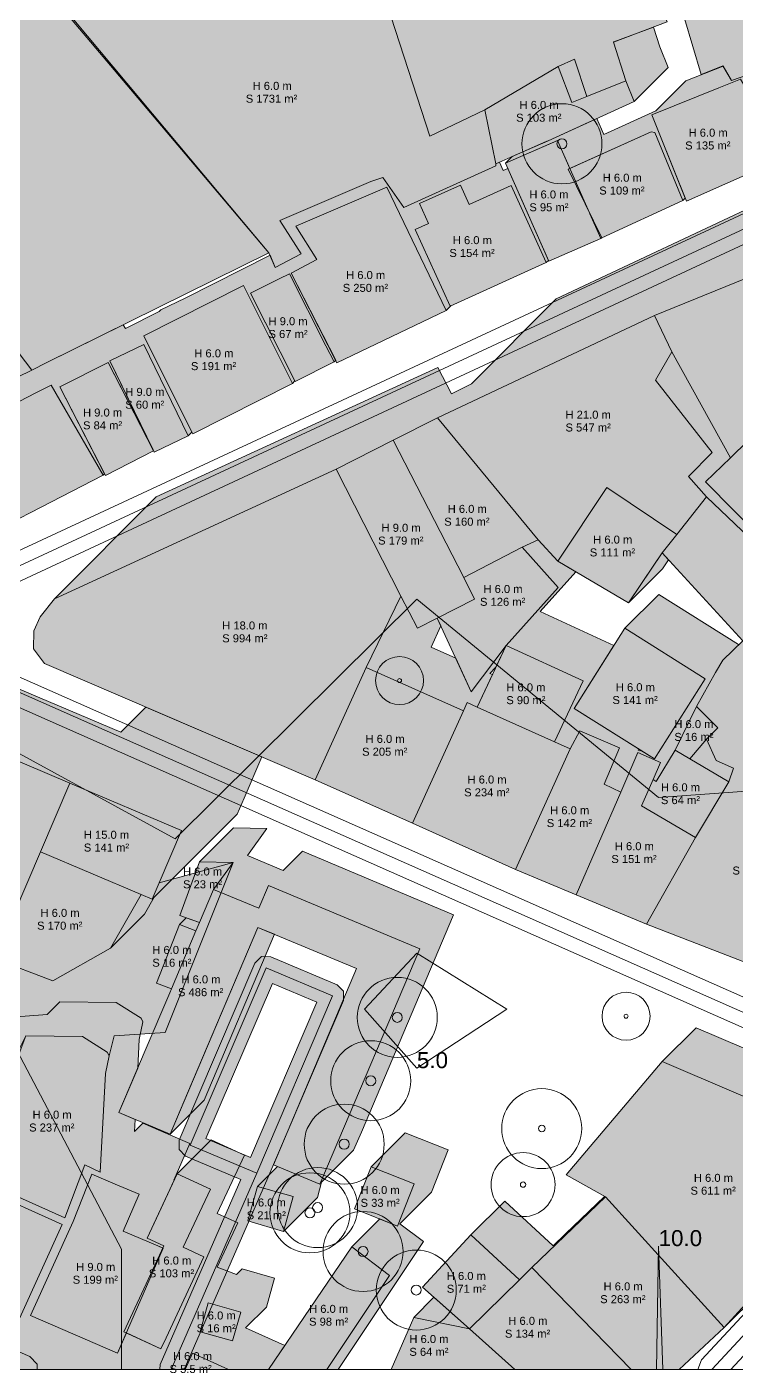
# Model space of a CAD drawing. Header units: metres. Extents: x -4 to 969, y -5 to 964.
# Drawn here: x 117.4 to 206.1, y -0.5 to 167.8 of the extents above; entities that cross this region are included whole.
import ezdxf

# ---------------------------------------------------------------- set-up
doc = ezdxf.new("R2010")
doc.units = ezdxf.units.M
doc.header["$MEASUREMENT"] = 0
for name, color, linetype, lineweight, true_color in [('TPX_BUILDING_AREAS_TEXT', 7, 'CONTINUOUS', 0, 0x000000), ('TPX_BUILDING_HEIGHTS_TEXT', 7, 'CONTINUOUS', 0, 0x000000), ('TPX_BUILDINGS', 7, 'CONTINUOUS', 0, 0x000000), ('TPX_BUILDINGS_HATCH', 7, 'CONTINUOUS', 0, 0xf0f0f0), ('TPX_BUILDINGS_SHADOWS_HATCH', 7, 'CONTINUOUS', 0, 0x000000), ('TPX_BUILDINGS_SHADOWS_OUTLINES', 7, 'CONTINUOUS', 0, 0x000000), ('TPX_CONTOUR_LINES_5M', 7, 'CONTINUOUS', 0, 0x969696), ('TPX_CONTOUR_LINES_5M_TEXT', 7, 'CONTINUOUS', 0, 0x000000), ('TPX_FRAME_PROJECT', 7, 'CONTINUOUS', 0, 0x000000), ('TPX_ROADS_AXES', 7, 'CONTINUOUS', 0, 0x323232), ('TPX_ROADS_CONTOURS', 7, 'CONTINUOUS', 0, 0x646464), ('TPX_ROADS_HATCH', 7, 'CONTINUOUS', 0, 0xc8c8c8), ('TPX_VEGETATION_GREEN_SPACES', 7, 'CONTINUOUS', 0, 0x58ba48), ('TPX_VEGETATION_GREEN_SPACES_HATCH', 7, 'CONTINUOUS', 0, 0x58ba48), ('TPX_VEGETATION_TREES_INDIVIDUAL', 7, 'CONTINUOUS', 0, 0x136734)]:
    doc.layers.add(name, color=color, linetype=linetype, lineweight=lineweight, true_color=true_color)
doc.styles.add('TPX_TEXTE', font='arial.ttf')

# ---------------------------------------------------------------- blocks, each defined once
blk = doc.blocks.new('TREETR003_CR040')
at = {"layer": 'TPX_VEGETATION_TREES_INDIVIDUAL'}
for radius in [4, 0.333]:
    blk.add_circle((0, 0, 0.04), radius, dxfattribs=at)
blk = doc.blocks.new('TREETR003_CR030')
at = {"layer": 'TPX_VEGETATION_TREES_INDIVIDUAL'}
for radius in [3, 0.25]:
    blk.add_circle((0, 0, 0.04), radius, dxfattribs=at)
blk = doc.blocks.new('TREETR006_CR050')
at = {"layer": 'TPX_VEGETATION_TREES_INDIVIDUAL'}
for radius in [5, 0.625]:
    blk.add_circle((0, 0, 0.04), radius, dxfattribs=at)
blk = doc.blocks.new('TREETR004_CR050')
at = {"layer": 'TPX_VEGETATION_TREES_INDIVIDUAL'}
for radius in [5, 0.417]:
    blk.add_circle((0, 0, 0.04), radius, dxfattribs=at)

msp = doc.modelspace()

# ---------------------------------------------------------------- hatches: boundary and pattern name
at = {"layer": 'TPX_BUILDINGS_HATCH'}
for points in [[(207.06, 234.59), (182.52, 229.46), (187.88, 196.51), (195.73, 175.03), (197.67, 175.73), (198.26, 171.64), (199.64, 168.8), (201.74, 161.8), (204.45, 162.9), (205.52, 161.07), (211.04, 162.97), (216.95, 165.45), (222.84, 167.88), (221.82, 171.55), (224.55, 172.94), (224.07, 175.42), (214.14, 222.76), (209.49, 221.87), (207.06, 234.59)], [(139.94, 220.64), (130.72, 216.02), (139.02, 202.09), (140.28, 199.7), (142.94, 188.69), (147.87, 176.88), (150.02, 177.96), (152.12, 173.02), (158.5, 175.77), (162.96, 168.98), (167.81, 154.09), (174.68, 157.4), (183.84, 162.82), (185.88, 163.72), (187.41, 159.05), (192.3, 161.01), (190.75, 165.86), (197.48, 168.38), (181.99, 203.95), (175.7, 230.37), (163.73, 227.91), (152.69, 225.14), (139.94, 220.64)], [(122.99, 192.49), (109.64, 184.5), (147.69, 139.54), (148.48, 137.71), (151.7, 139.41), (149.06, 143.58), (160.42, 148.45), (161.93, 148.94), (164.53, 145.17), (176.03, 150.41), (176.04, 150.66), (174.68, 157.4), (167.81, 154.09), (162.96, 168.98), (158.5, 175.77), (152.12, 173.02), (150.02, 177.96), (147.87, 176.88), (142.94, 188.69), (140.28, 199.7), (139.02, 202.09), (122.99, 192.49)], [(100.56, 195.75), (78.07, 181.08), (104.28, 142.9), (118.02, 124.88), (119.92, 125.81), (147.69, 139.54), (100.56, 195.75)], [(183.84, 162.82), (174.68, 157.4), (176.04, 150.66), (182.44, 153.46), (182.59, 153.52), (193.35, 158.43), (192.3, 161.01), (187.41, 159.05), (185.56, 158.3), (183.84, 162.82)], [(203.94, 160.13), (195.55, 156.76), (196.57, 154.26), (199.89, 146), (210.22, 150.57), (207.72, 159.4), (206.65, 161.22), (203.94, 160.13)], [(183.69, 153.54), (177.25, 150.72), (182.66, 138.47), (189.19, 141.32), (184.73, 151.41), (183.77, 153.57), (183.69, 153.54)], [(195.45, 154.66), (185.09, 149.98), (189.29, 141.42), (199.45, 146.07), (195.91, 154.56), (195.45, 154.66)], [(153.68, 138.69), (150.47, 136.99), (156.18, 125.8), (169.84, 132.31), (162.41, 147.73), (151.04, 142.85), (153.68, 138.69)], [(167.64, 143.2), (165.97, 142.44), (170.34, 132.88), (182.34, 138.3), (177.95, 147.93), (172.73, 145.57), (171.63, 147.99), (166.51, 145.67), (167.64, 143.2)], [(71.35, 119.86), (67.4, 111.56), (88.61, 102.95), (97.37, 114.78), (118.02, 124.88), (104.28, 142.9), (79.19, 125.54), (71.35, 119.86)], [(219.99, 141.5), (195.9, 131.68), (198.05, 127.16), (205.37, 113.89), (211.82, 120.18), (209.18, 123.31), (224.88, 131.6), (219.99, 141.5)], [(148.95, 136.26), (145.38, 134.48), (150.97, 123.46), (155.82, 125.89), (154.8, 127.92), (150.24, 136.9), (148.95, 136.26)], [(144.49, 135.44), (132.04, 129.14), (138.16, 116.91), (150.62, 123.21), (144.49, 135.44)], [(195.9, 131.68), (168.75, 118.92), (181.36, 103.66), (183.8, 101.01), (189.94, 110.19), (198.67, 104.35), (202.37, 109.04), (200.15, 111.57), (203.08, 114.56), (196.02, 123.63), (198.05, 127.16), (195.9, 131.68)], [(132.06, 128.07), (127.81, 126.04), (133.34, 114.63), (137.58, 116.65), (132.06, 128.07)], [(127.59, 125.83), (121.55, 122.78), (127.24, 111.71), (133.27, 114.77), (127.59, 125.83)], [(118.54, 122.04), (99.66, 112.23), (107.35, 101.68), (126.95, 111.76), (120.45, 122.97), (118.54, 122.04)], [(205.37, 113.89), (202.28, 110.89), (209.48, 103.61), (222.98, 98.09), (220.76, 92.73), (240.98, 84.48), (239.99, 82.1), (246.05, 79.5), (247.57, 86.3), (250.91, 101.28), (213.11, 119.55), (211.82, 120.18), (205.37, 113.89)], [(168.75, 118.92), (163.23, 116.1), (172.04, 98.94), (179.36, 102.74), (181.36, 103.66), (168.75, 118.92)], [(163.23, 116.1), (156.07, 112.48), (164.19, 96.63), (166.24, 92.64), (168.72, 93.89), (173.4, 96.27), (172.04, 98.94), (163.23, 116.1)], [(118.28, 92.29), (118.25, 90.05), (119.61, 88.21), (153.48, 73.67), (159.84, 87.73), (164.19, 96.63), (156.07, 112.48), (120.86, 96.3), (119.1, 94.04), (118.28, 92.29)], [(189.94, 110.19), (183.8, 101.01), (192.63, 95.78), (196.83, 102.02), (198.67, 104.35), (189.94, 110.19)], [(198.67, 104.35), (196.83, 102.02), (206.92, 91.04), (222.32, 77.1), (224.84, 84.36), (220.84, 85.97), (222.78, 89.63), (202.37, 109.04), (198.67, 104.35)], [(173.4, 96.27), (168.72, 93.89), (172.97, 84.66), (177.34, 90.48), (183.86, 97.71), (179.36, 102.74), (172.04, 98.94), (173.4, 96.27)], [(192.17, 92.61), (185.83, 82.58), (195.89, 76.29), (202.23, 86.31), (192.17, 92.61)], [(201, 66.46), (194.88, 55.62), (212.01, 49), (216.27, 57.9), (222.32, 77.1), (206.92, 91.04), (204.45, 88.64), (203.51, 87.07), (201.13, 82.84), (203.8, 80.17), (202.4, 78.76), (203.6, 76.08), (205.77, 75.12), (205.17, 73.43), (201, 66.46)], [(177.34, 90.48), (173.72, 82.75), (183.38, 78.44), (186.95, 86.04), (177.34, 90.48)], [(159.84, 87.73), (153.48, 73.67), (165.63, 68.25), (171.99, 82.31), (159.84, 87.73)], [(171.99, 82.31), (165.63, 68.25), (178.52, 62.49), (185.35, 77.56), (183.38, 78.44), (173.72, 82.75), (172.45, 83.32), (171.99, 82.31)], [(201.13, 82.84), (198.47, 77.4), (200.32, 76.3), (202.4, 78.76), (203.8, 80.17), (201.13, 82.84)], [(96.85, 68.03), (94.64, 65.48), (100.9, 62.96), (115.85, 56.97), (119.12, 64.68), (122.8, 73.25), (108.57, 79.3), (105.89, 72.74), (102.22, 74.21), (101.12, 72.95), (96.85, 68.03)], [(185.35, 77.56), (178.52, 62.49), (186.09, 59.31), (191.67, 72.15), (189.59, 73.15), (191.51, 77.66), (186.55, 79.79), (185.35, 77.56)], [(195.7, 73.7), (194.27, 70.43), (201, 66.46), (205.17, 73.43), (200.32, 76.3), (198.47, 77.4), (196.11, 73.48), (195.7, 73.7)], [(191.67, 72.15), (186.09, 59.31), (194.88, 55.62), (201, 66.46), (194.27, 70.43), (195.7, 73.7), (196.62, 75.83), (193.82, 77.07), (191.67, 72.15)], [(122.8, 73.25), (119.12, 64.68), (131.69, 59.35), (133.09, 58.76), (133.96, 60.79), (136.77, 67.33), (122.8, 73.25)], [(115.85, 56.97), (113.43, 51.3), (120.65, 48.54), (127.89, 52.64), (131.69, 59.35), (119.12, 64.68), (115.85, 56.97)], [(139, 63.42), (136.53, 56.74), (139, 55.85), (140.75, 59.99), (143.2, 63.36), (139, 63.42)], [(132.21, 39.84), (128.92, 32.09), (135.34, 29.4), (146.31, 55.24), (158.65, 50.08), (148.25, 25.55), (154.03, 23.14), (155, 25.42), (166.53, 52.57), (147.63, 60.49), (146.41, 57.62), (140.75, 59.99), (139, 55.85), (138.56, 54.82), (135.49, 47.56), (135.28, 47.07), (132.21, 39.84)], [(136.51, 55.61), (133.63, 48.26), (135.49, 47.56), (138.56, 54.82), (136.51, 55.61)], [(115.1, 29.33), (112.36, 23.33), (122.18, 18.93), (124.67, 25.57), (126.59, 24.63), (127.23, 36.99), (127.69, 39.2), (127.45, 39.65), (124.36, 41.62), (117.28, 41.7), (115.57, 37.16), (115.1, 29.33)], [(194.56, 35.77), (184.83, 24.3), (189.76, 21.57), (204.61, 5.22), (217.43, 19.27), (218.28, 21.37), (218.27, 24.52), (217.22, 27.67), (215.04, 30.71), (196.85, 38.46), (194.56, 35.77)], [(160.46, 25.32), (158.37, 20.05), (163.76, 17.91), (165.86, 23.18), (160.46, 25.32)], [(123.22, 18.49), (117.88, 6.74), (128.77, 2.04), (134.45, 15.16), (133.8, 15.43), (129.45, 17.29), (131.44, 21.89), (128.44, 23.17), (125.56, 24.41), (123.22, 18.49)], [(134.55, 15.43), (129.56, 4.71), (134.18, 2.59), (134.82, 3.95), (139.53, 14.08), (136.98, 15.26), (140.37, 22.53), (136.21, 24.45), (132.45, 16.39), (134.55, 15.43)], [(111.51, 22.74), (106.11, 11.25), (116.49, 6.37), (121.83, 18.12), (112, 22.52), (111.51, 22.74)], [(146.25, 22.85), (145.05, 18.55), (149.5, 17.25), (150.72, 21.6), (146.25, 22.85)], [(189.76, 21.57), (180.54, 12.72), (192.95, 0), (198.99, 0), (204.61, 5.22), (189.76, 21.57)], [(158.03, 15.3), (147.61, 0), (154.93, 0), (162.76, 11.73), (158.03, 15.3)], [(172.92, 16.8), (166.88, 10.29), (172.74, 5.09), (178.99, 11.2), (172.92, 16.8)], [(178.99, 11.2), (172.74, 5.09), (178.44, 0), (192.95, 0), (180.54, 12.72), (178.99, 11.2)], [(140.09, 8.31), (139.07, 4.7), (143.13, 3.56), (144.15, 7.17), (140.09, 8.31)], [(165.79, 6.5), (162.98, 0), (178.44, 0), (172.74, 5.09), (165.79, 6.5)], [(138.11, 2.04), (137.23, 0), (142.64, 0), (138.11, 2.04)]]:
    msp.add_hatch(color=256, dxfattribs=at).paths.add_polyline_path(points)
at = {"layer": 'TPX_BUILDINGS_SHADOWS_HATCH'}
for points in [[(178.08, 151.55), (177.25, 150.72), (183.77, 153.57), (185.31, 150.08), (195.45, 154.66), (195.91, 154.56), (199.45, 146.07), (199.74, 146.36), (196.57, 154.26), (195.55, 156.76), (203.94, 160.13), (206.65, 161.22), (207.72, 159.4), (210.22, 150.57), (211.88, 152.23), (210.49, 151.77), (207.21, 161.47), (212.67, 163.29), (215.96, 153.59), (216.22, 153.85), (212.8, 163.48), (217.87, 165.27), (221.64, 154.63), (222.08, 155.07), (221.76, 154.95), (217.83, 165.47), (223.6, 167.59), (227.53, 157.08), (228.03, 157.58), (227.74, 157.46), (222.93, 171.55), (225.65, 172.94), (232.36, 176.38), (236.97, 161.17), (241.21, 165.42), (237.36, 178.12), (228.02, 176.22), (227.64, 176.03), (227.79, 176.18), (224.07, 175.42), (224.55, 172.94), (221.82, 171.55), (222.84, 167.88), (216.95, 165.45), (211.04, 162.97), (205.52, 161.07), (204.46, 162.87), (199.79, 161), (196.06, 157.27), (189.55, 154.32), (188.68, 156.3), (182.59, 153.52), (178.08, 151.55)], [(190.81, 165.88), (190.75, 165.86), (192.3, 161.01), (193.35, 158.43), (197.59, 162.67), (196.54, 165.26), (195.75, 167.74), (190.81, 165.88)], [(185.88, 163.72), (183.84, 162.82), (185.56, 158.3), (187.41, 159.05), (185.88, 163.72)], [(133.59, 109.03), (120.86, 96.3), (156.07, 112.48), (163.23, 116.1), (168.75, 118.92), (195.9, 131.68), (219.99, 141.5), (231.49, 146.48), (242.6, 150.08), (251.28, 152.39), (262.92, 152.8), (262.96, 138.95), (267.2, 143.2), (267.16, 157.04), (255.52, 156.63), (246.85, 154.32), (235.73, 150.73), (224.24, 145.74), (212.23, 140.85), (212.9, 142.01), (210.74, 146.53), (183.6, 133.77), (172.99, 123.16), (170.5, 121.89), (168.79, 125.21), (133.59, 109.03)], [(92.01, 107.53), (88.61, 102.95), (91.33, 105.66), (97.16, 113.91), (106.99, 101.61), (107.23, 101.85), (99.66, 112.23), (118.54, 122.04), (120.45, 122.97), (126.95, 111.76), (127.12, 111.93), (121.55, 122.78), (127.59, 125.83), (133.21, 114.89), (127.81, 126.04), (132.06, 128.07), (137.58, 116.65), (138.05, 117.12), (132.04, 129.14), (144.49, 135.44), (150.62, 123.21), (150.93, 123.53), (145.38, 134.48), (148.95, 136.26), (150.24, 136.9), (154.8, 127.92), (155.82, 125.89), (156.03, 126.1), (150.47, 136.99), (153.68, 138.69), (151.04, 142.85), (162.41, 147.73), (169.84, 132.31), (170.46, 132.93), (170.34, 132.88), (165.97, 142.44), (167.64, 143.2), (166.51, 145.67), (171.63, 147.99), (172.73, 145.57), (177.95, 147.93), (182.34, 138.3), (182.62, 138.57), (177.54, 150.07), (176.97, 149.81), (176.49, 150.86), (176.04, 150.66), (176.03, 150.41), (164.53, 145.17), (161.93, 148.94), (160.42, 148.45), (149.06, 143.58), (151.7, 139.41), (148.48, 137.71), (147.83, 139.22), (137.21, 133.86), (134.17, 132.41), (133.95, 132.2), (129.74, 130.06), (129.47, 130.53), (119.92, 125.81), (118.02, 124.88), (106.83, 119.41), (103.26, 115.83), (102.21, 117.14), (97.37, 114.78), (92.01, 107.53)], [(188.34, 143.35), (187.82, 144.41), (189.19, 141.32), (189.29, 141.42), (188.34, 143.35)], [(198.05, 127.16), (196.02, 123.63), (203.08, 114.56), (200.15, 111.57), (202.37, 109.04), (222.78, 89.63), (220.84, 85.97), (224.84, 84.36), (222.32, 77.1), (216.28, 57.9), (225.72, 86.85), (237.16, 83.17), (230.24, 61.93), (229.29, 59.03), (227.72, 54.22), (237.62, 51.91), (238.53, 53.56), (242.61, 52.22), (243.97, 55.22), (254.54, 51.35), (250.02, 35.07), (253.85, 45.63), (255.18, 49.47), (259.17, 48.1), (260.21, 51.13), (260.63, 52.39), (272.81, 48.04), (295.99, 39.92), (289.73, 22.59), (293.98, 26.83), (300.24, 44.17), (297.91, 44.98), (298.56, 45.62), (306.66, 69.96), (298.16, 72.74), (297.66, 72.24), (297.69, 72.33), (286.35, 76.19), (290.49, 80.32), (290.88, 81.68), (288.06, 82.47), (287.88, 81.83), (283.66, 85.01), (281.12, 82.47), (287.57, 80.59), (286.24, 76.08), (283.08, 77), (279.79, 77.95), (279.91, 78.37), (273.15, 80.67), (268.91, 76.43), (293.45, 68.09), (290.29, 58.94), (266.4, 67.05), (265.89, 66.54), (290.56, 58.44), (293.92, 68.5), (302.41, 65.72), (294.31, 41.38), (261.15, 52.28), (261.46, 53.21), (261.31, 53.07), (259.43, 53.72), (257.82, 52.11), (258.79, 55.59), (248.21, 59.47), (245.61, 56.87), (242.77, 57.8), (241.26, 56.29), (231.96, 58.46), (233.53, 63.27), (234.48, 66.17), (240.51, 84.67), (228.46, 89.59), (227.93, 89.07), (225.08, 90.21), (225.41, 90.84), (220.76, 92.73), (222.87, 97.82), (222.28, 98.38), (209.48, 103.61), (202.28, 110.89), (205.37, 113.89), (198.05, 127.16)], [(183.86, 97.71), (177.34, 90.48), (186.95, 86.04), (183.38, 78.44), (185.35, 77.56), (186.55, 79.79), (191.51, 77.66), (189.59, 73.15), (191.67, 72.15), (193.82, 77.07), (196.62, 75.83), (195.7, 73.7), (196.11, 73.48), (198.47, 77.4), (201.13, 82.84), (203.51, 87.07), (204.45, 88.64), (206.92, 91.04), (206.88, 91.07), (206.41, 90.6), (196.42, 96.85), (192.17, 92.61), (202.23, 86.31), (195.89, 76.29), (194.13, 77.39), (194.04, 77.29), (193.83, 77.39), (193.89, 77.54), (185.83, 82.58), (190.81, 90.46), (181.58, 94.72), (186.05, 99.68), (183.8, 101.01), (181.36, 103.66), (179.36, 102.74), (183.86, 97.71)], [(195.89, 100.61), (192.63, 95.78), (196.88, 100.03), (197.63, 101.15), (196.83, 102.02), (195.89, 100.61)], [(164.19, 96.63), (159.84, 87.73), (171.99, 82.31), (172.45, 83.32), (173.72, 82.75), (175.63, 86.82), (175.28, 86.98), (176.07, 87.76), (177.34, 90.48), (172.97, 84.66), (171.03, 88.87), (167.95, 90.25), (169.16, 92.93), (168.72, 93.89), (166.24, 92.64), (164.19, 96.63)], [(104.51, 83.84), (100.27, 79.6), (102.73, 80.77), (105.54, 80.77), (108.57, 79.3), (122.8, 73.25), (136.77, 67.33), (133.96, 60.79), (133.09, 58.76), (131.69, 59.35), (127.89, 52.64), (132.14, 56.89), (133.34, 59.01), (143.7, 69.37), (144.57, 71.39), (146.78, 76.55), (132.31, 82.76), (129.16, 79.62), (114.93, 85.67), (112.81, 83.55), (109.78, 85.01), (106.97, 85.01), (104.51, 83.84)], [(202.4, 78.76), (200.32, 76.3), (205.17, 73.43), (205.77, 75.12), (203.6, 76.08), (202.4, 78.76)], [(143.24, 67.66), (139, 63.42), (143.2, 63.36), (140.75, 59.99), (146.41, 57.62), (147.63, 60.49), (166.53, 52.57), (155, 25.42), (154.03, 23.14), (148.75, 25.34), (146.25, 22.85), (150.72, 21.6), (149.5, 17.25), (153.74, 21.49), (154.27, 23.38), (158.27, 27.38), (159.24, 29.66), (170.77, 56.82), (151.87, 64.74), (149.48, 62.35), (144.99, 64.23), (147.44, 67.6), (143.24, 67.66)], [(137.35, 56.44), (136.51, 55.61), (138.56, 54.82), (139, 55.85), (137.35, 56.44)], [(137.51, 34.51), (135.34, 29.4), (139.58, 33.64), (148.38, 54.37), (146.31, 55.24), (137.51, 34.51)], [(201.09, 42.7), (196.85, 38.46), (215.04, 30.71), (217.22, 27.67), (218.27, 24.52), (218.28, 21.37), (217.43, 19.27), (204.61, 5.22), (208.85, 9.46), (221.68, 23.51), (222.53, 25.61), (222.52, 28.76), (221.47, 31.91), (219.28, 34.95), (201.09, 42.7)], [(162.76, 11.73), (154.93, 0), (156.33, 0), (167, 15.97), (164.04, 18.2), (168, 22.15), (170.1, 27.42), (164.7, 29.56), (160.46, 25.32), (165.86, 23.18), (163.76, 17.91), (161.53, 18.8), (158.03, 15.3), (162.76, 11.73)], [(177.16, 21.04), (172.92, 16.8), (178.99, 11.2), (180.54, 12.72), (189.76, 21.57), (189.64, 21.63), (184.78, 16.96), (183.23, 15.44), (177.16, 21.04)], [(168.31, 9.02), (165.79, 6.5), (172.74, 5.09), (168.31, 9.02)]]:
    msp.add_hatch(color=256, dxfattribs=at).paths.add_polyline_path(points)
h = msp.add_hatch(color=256, dxfattribs=at)
h.paths.add_polyline_path([(52.66, 31.97), (42.05, 21.36), (43.53, 21.93), (53.79, 18.08), (74.94, 9.62), (83.62, 6), (96.46, 0.77), (98.43, 0), (137.23, 0), (138.11, 2.04), (142.64, 0), (147.61, 0), (149.65, 3), (144.77, 5.19), (147.38, 7.8), (148.39, 11.42), (144.33, 12.56), (143.63, 11.85), (141.21, 12.8), (143.78, 18.33), (141.22, 19.5), (144.62, 26.78), (140.45, 28.69), (136.21, 24.45), (140.37, 22.53), (136.98, 15.26), (139.53, 14.08), (134.82, 3.95), (134.18, 2.59), (129.86, 4.57), (128.77, 2.04), (117.88, 6.74), (123.22, 18.49), (125.56, 24.41), (128.44, 23.17), (131.44, 21.89), (129.45, 17.29), (133.8, 15.43), (134.43, 15.17), (134.55, 15.43), (132.45, 16.39), (135.84, 23.65), (135.81, 23.66), (137.8, 28.25), (134.8, 29.54), (131.93, 30.77), (130.88, 29.72), (130.96, 31.23), (128.92, 32.09), (131.29, 37.66), (131.47, 41.24), (131.93, 43.44), (131.69, 43.89), (128.6, 45.86), (121.52, 45.94), (119.94, 44.36), (111.66, 43.71), (114.59, 46.64), (114.59, 50.86), (113.43, 51.3), (114.59, 54.01), (114.59, 55.67), (111.3, 55.68), (109.4, 53.77), (102.5, 56.8), (99.19, 53.49), (98.78, 53.79), (101.39, 58.58), (102.94, 62.14), (100.9, 62.96), (97.15, 54.34), (91.68, 44.3), (88.54, 38.2), (80.51, 23.01), (83.46, 25.96), (88.78, 37.1), (92.91, 46.36), (95.08, 45.41), (98.26, 52.56), (105.88, 49.21), (102.68, 42.06), (101.72, 39.9), (104.23, 38.79), (104.42, 39.23), (116.54, 40.18), (116, 38.28), (117.28, 41.7), (124.36, 41.62), (127.45, 39.65), (127.69, 39.2), (127.23, 36.99), (126.59, 24.63), (124.67, 25.57), (122.18, 18.93), (112.36, 23.33), (115.1, 29.33), (115.55, 36.72), (113.51, 29.62), (103.43, 34.3), (103.25, 33.9), (114.33, 28.75), (111.51, 22.74), (112, 22.52), (121.83, 18.12), (116.49, 6.37), (106.67, 10.98), (104.94, 9.26), (92.1, 14.48), (87.86, 10.24), (80.24, 13.42), (81.3, 15.99), (62.33, 23.57), (64.39, 28.68), (54.13, 32.54), (52.66, 31.97)])
h.paths.add_polyline_path([(105.97, 44.14), (106.92, 46.3), (107.06, 46.6), (107.06, 51.43), (110.34, 51.43), (110.35, 42.4), (107.06, 42.4), (107.06, 43.66), (105.97, 44.14)], flags=16)
h.paths.add_polyline_path([(139.07, 4.7), (140.09, 8.31), (144.15, 7.17), (143.13, 3.56), (139.07, 4.7)], flags=16)
at = {"layer": 'TPX_ROADS_HATCH'}
h = msp.add_hatch(color=256, dxfattribs=at)
h.paths.add_polyline_path([(134.07, 0.6), (134.06, 0), (137.08, 0), (147.53, 23.94), (157.01, 46.1), (157.02, 47.24), (157.02, 47.25), (156.22, 48.06), (147.9, 51.57), (146.76, 51.58), (145.94, 50.78), (136.46, 28.63), (136.45, 27.48), (137.26, 26.66), (144.17, 23.75), (134.07, 0.6)])
h.paths.add_polyline_path([(139.81, 28.84), (148.11, 48.23), (153.66, 45.89), (145.36, 26.5), (139.81, 28.84)], flags=16)
at = {"layer": 'TPX_VEGETATION_GREEN_SPACES_HATCH'}
msp.add_hatch(color=256, dxfattribs=at).paths.add_polyline_path([(97.15, 54.34), (92.91, 46.36), (95.08, 45.41), (98.26, 52.56), (105.88, 49.21), (102.68, 42.06), (101.72, 39.9), (105.23, 38.35), (116.54, 40.18), (117.28, 41.7), (124.36, 41.62), (127.45, 39.65), (127.69, 39.2), (128.34, 41.69), (134.71, 42.1), (143.2, 63.36), (133.96, 60.79), (133.09, 58.76), (131.69, 59.35), (127.89, 52.64), (120.65, 48.54), (113.43, 51.3), (115.85, 56.97), (100.9, 62.96), (97.15, 54.34)])

# ---------------------------------------------------------------- linework, layer by layer
at = {"layer": 'TPX_BUILDINGS', "elevation": 0.04}
for points in [[(207.06, 234.59), (182.52, 229.46), (187.88, 196.51), (195.73, 175.03), (197.67, 175.73), (198.26, 171.64), (199.64, 168.8), (201.74, 161.8), (204.45, 162.9), (205.52, 161.07), (211.04, 162.97), (216.95, 165.45), (222.84, 167.88), (221.82, 171.55), (224.55, 172.94), (224.07, 175.42), (214.14, 222.76), (209.49, 221.87)], [(139.94, 220.64), (130.72, 216.02), (139.02, 202.09), (140.28, 199.7), (142.94, 188.69), (147.87, 176.88), (150.02, 177.96), (152.12, 173.02), (158.5, 175.77), (162.96, 168.98), (167.81, 154.09), (174.68, 157.4), (183.84, 162.82), (185.88, 163.72), (187.41, 159.05), (192.3, 161.01), (190.75, 165.86), (197.48, 168.38), (181.99, 203.95), (175.7, 230.37), (163.73, 227.91), (152.69, 225.14)], [(122.99, 192.49), (109.64, 184.5), (147.69, 139.54), (148.48, 137.71), (151.7, 139.41), (149.06, 143.58), (160.42, 148.45), (161.93, 148.94), (164.53, 145.17), (176.03, 150.41), (176.04, 150.66), (174.68, 157.4), (167.81, 154.09), (162.96, 168.98), (158.5, 175.77), (152.12, 173.02), (150.02, 177.96), (147.87, 176.88), (142.94, 188.69), (140.28, 199.7), (139.02, 202.09)], [(100.56, 195.75), (78.07, 181.08), (104.28, 142.9), (118.02, 124.88), (119.92, 125.81), (147.69, 139.54)], [(183.84, 162.82), (174.68, 157.4), (176.04, 150.66), (182.44, 153.46), (182.59, 153.52), (193.35, 158.43), (192.3, 161.01), (187.41, 159.05), (185.56, 158.3)], [(203.94, 160.13), (195.55, 156.76), (196.57, 154.26), (199.89, 146), (210.22, 150.57), (207.72, 159.4), (206.65, 161.22)], [(183.69, 153.54), (177.25, 150.72), (182.66, 138.47), (189.19, 141.32), (184.73, 151.41), (183.77, 153.57)], [(195.45, 154.66), (185.09, 149.98), (189.29, 141.42), (199.45, 146.07), (195.91, 154.56)], [(153.68, 138.69), (150.47, 136.99), (156.18, 125.8), (169.84, 132.31), (162.41, 147.73), (151.04, 142.85)], [(167.64, 143.2), (165.97, 142.44), (170.34, 132.88), (182.34, 138.3), (177.95, 147.93), (172.73, 145.57), (171.63, 147.99), (166.51, 145.67)], [(71.35, 119.86), (67.4, 111.56), (88.61, 102.95), (97.37, 114.78), (118.02, 124.88), (104.28, 142.9), (79.19, 125.54)], [(219.99, 141.5), (195.9, 131.68), (198.05, 127.16), (205.37, 113.89), (211.82, 120.18), (209.18, 123.31), (224.88, 131.6)], [(148.95, 136.26), (145.38, 134.48), (150.97, 123.46), (155.82, 125.89), (154.8, 127.92), (150.24, 136.9)], [(144.49, 135.44), (132.04, 129.14), (138.16, 116.91), (150.62, 123.21)], [(195.9, 131.68), (168.75, 118.92), (181.36, 103.66), (183.8, 101.01), (189.94, 110.19), (198.67, 104.35), (202.37, 109.04), (200.15, 111.57), (203.08, 114.56), (196.02, 123.63), (198.05, 127.16)], [(132.06, 128.07), (127.81, 126.04), (133.34, 114.63), (137.58, 116.65)], [(127.59, 125.83), (121.55, 122.78), (127.24, 111.71), (133.27, 114.77)], [(118.54, 122.04), (99.66, 112.23), (107.35, 101.68), (126.95, 111.76), (120.45, 122.97)], [(205.37, 113.89), (202.28, 110.89), (209.48, 103.61), (222.98, 98.09), (220.76, 92.73), (240.98, 84.48), (239.99, 82.1), (246.05, 79.5), (247.57, 86.3), (250.91, 101.28), (213.11, 119.55), (211.82, 120.18)], [(168.75, 118.92), (163.23, 116.1), (172.04, 98.94), (179.36, 102.74), (181.36, 103.66)], [(163.23, 116.1), (156.07, 112.48), (164.19, 96.63), (166.24, 92.64), (168.72, 93.89), (173.4, 96.27), (172.04, 98.94)], [(118.28, 92.29), (118.25, 90.05), (119.61, 88.21), (153.48, 73.67), (159.84, 87.73), (164.19, 96.63), (156.07, 112.48), (120.86, 96.3), (119.1, 94.04)], [(189.94, 110.19), (183.8, 101.01), (192.63, 95.78), (196.83, 102.02), (198.67, 104.35)], [(198.67, 104.35), (196.83, 102.02), (206.92, 91.04), (222.32, 77.1), (224.84, 84.36), (220.84, 85.97), (222.78, 89.63), (202.37, 109.04)], [(173.4, 96.27), (168.72, 93.89), (172.97, 84.66), (177.34, 90.48), (183.86, 97.71), (179.36, 102.74), (172.04, 98.94)], [(192.17, 92.61), (185.83, 82.58), (195.89, 76.29), (202.23, 86.31)], [(201, 66.46), (194.88, 55.62), (212.01, 49), (216.27, 57.9), (222.32, 77.1), (206.92, 91.04), (204.45, 88.64), (203.51, 87.07), (201.13, 82.84), (203.8, 80.17), (202.4, 78.76), (203.6, 76.08), (205.77, 75.12), (205.17, 73.43)], [(177.34, 90.48), (173.72, 82.75), (183.38, 78.44), (186.95, 86.04)], [(159.84, 87.73), (153.48, 73.67), (165.63, 68.25), (171.99, 82.31)], [(171.99, 82.31), (165.63, 68.25), (178.52, 62.49), (185.35, 77.56), (183.38, 78.44), (173.72, 82.75), (172.45, 83.32)], [(201.13, 82.84), (198.47, 77.4), (200.32, 76.3), (202.4, 78.76), (203.8, 80.17)], [(96.85, 68.03), (94.64, 65.48), (100.9, 62.96), (115.85, 56.97), (119.12, 64.68), (122.8, 73.25), (108.57, 79.3), (105.89, 72.74), (102.22, 74.21), (101.12, 72.95)], [(185.35, 77.56), (178.52, 62.49), (186.09, 59.31), (191.67, 72.15), (189.59, 73.15), (191.51, 77.66), (186.55, 79.79)], [(195.7, 73.7), (194.27, 70.43), (201, 66.46), (205.17, 73.43), (200.32, 76.3), (198.47, 77.4), (196.11, 73.48)], [(191.67, 72.15), (186.09, 59.31), (194.88, 55.62), (201, 66.46), (194.27, 70.43), (195.7, 73.7), (196.62, 75.83), (193.82, 77.07)], [(122.8, 73.25), (119.12, 64.68), (131.69, 59.35), (133.09, 58.76), (133.96, 60.79), (136.77, 67.33)], [(115.85, 56.97), (113.43, 51.3), (120.65, 48.54), (127.89, 52.64), (131.69, 59.35), (119.12, 64.68)], [(139, 63.42), (136.53, 56.74), (139, 55.85), (140.75, 59.99), (143.2, 63.36)], [(132.21, 39.84), (128.92, 32.09), (135.34, 29.4), (146.31, 55.24), (158.65, 50.08), (148.25, 25.55), (154.03, 23.14), (155, 25.42), (166.53, 52.57), (147.63, 60.49), (146.41, 57.62), (140.75, 59.99), (139, 55.85), (138.56, 54.82), (135.49, 47.56), (135.28, 47.07)], [(136.51, 55.61), (133.63, 48.26), (135.49, 47.56), (138.56, 54.82)], [(115.1, 29.33), (112.36, 23.33), (122.18, 18.93), (124.67, 25.57), (126.59, 24.63), (127.23, 36.99), (127.69, 39.2), (127.45, 39.65), (124.36, 41.62), (117.28, 41.7), (115.57, 37.16)], [(194.56, 35.77), (184.83, 24.3), (189.76, 21.57), (204.61, 5.22), (217.43, 19.27), (218.28, 21.37), (218.27, 24.52), (217.22, 27.67), (215.04, 30.71), (196.85, 38.46)], [(160.46, 25.32), (158.37, 20.05), (163.76, 17.91), (165.86, 23.18)], [(123.22, 18.49), (117.88, 6.74), (128.77, 2.04), (134.45, 15.16), (133.8, 15.43), (129.45, 17.29), (131.44, 21.89), (128.44, 23.17), (125.56, 24.41)], [(134.55, 15.43), (129.56, 4.71), (134.18, 2.59), (134.82, 3.95), (139.53, 14.08), (136.98, 15.26), (140.37, 22.53), (136.21, 24.45), (132.45, 16.39)], [(111.51, 22.74), (106.11, 11.25), (116.49, 6.37), (121.83, 18.12), (112, 22.52)], [(146.25, 22.85), (145.05, 18.55), (149.5, 17.25), (150.72, 21.6)], [(189.76, 21.57), (180.54, 12.72), (192.95, 0), (198.99, 0), (204.61, 5.22)], [(158.03, 15.3), (147.61, 0), (154.93, 0), (162.76, 11.73)], [(172.92, 16.8), (166.88, 10.29), (172.74, 5.09), (178.99, 11.2)], [(178.99, 11.2), (172.74, 5.09), (178.44, 0), (192.95, 0), (180.54, 12.72)], [(140.09, 8.31), (139.07, 4.7), (143.13, 3.56), (144.15, 7.17)], [(165.79, 6.5), (162.98, 0), (178.44, 0), (172.74, 5.09)], [(138.11, 2.04), (137.23, 0), (142.64, 0)]]:
    msp.add_lwpolyline(points, close=True, dxfattribs=at)
at = {"layer": 'TPX_BUILDINGS_SHADOWS_OUTLINES', "elevation": 0.04}
for points in [[(190.81, 165.88), (190.75, 165.86), (192.3, 161.01), (193.35, 158.43), (197.59, 162.67), (196.54, 165.26), (195.75, 167.74)], [(185.88, 163.72), (183.84, 162.82), (185.56, 158.3), (187.41, 159.05)], [(188.34, 143.35), (187.82, 144.41), (189.19, 141.32), (189.29, 141.42)], [(195.89, 100.61), (192.63, 95.78), (196.88, 100.03), (197.63, 101.15), (196.83, 102.02)], [(164.19, 96.63), (159.84, 87.73), (171.99, 82.31), (172.45, 83.32), (173.72, 82.75), (175.63, 86.82), (175.28, 86.98), (176.07, 87.76), (177.34, 90.48), (172.97, 84.66), (171.03, 88.87), (167.95, 90.25), (169.16, 92.93), (168.72, 93.89), (166.24, 92.64)], [(104.51, 83.84), (100.27, 79.6), (102.73, 80.77), (105.54, 80.77), (108.57, 79.3), (122.8, 73.25), (136.77, 67.33), (133.96, 60.79), (133.09, 58.76), (131.69, 59.35), (127.89, 52.64), (132.14, 56.89), (133.34, 59.01), (143.7, 69.37), (144.57, 71.39), (146.78, 76.55), (132.31, 82.76), (129.16, 79.62), (114.93, 85.67), (112.81, 83.55), (109.78, 85.01), (106.97, 85.01)], [(202.4, 78.76), (200.32, 76.3), (205.17, 73.43), (205.77, 75.12), (203.6, 76.08)], [(143.24, 67.66), (139, 63.42), (143.2, 63.36), (140.75, 59.99), (146.41, 57.62), (147.63, 60.49), (166.53, 52.57), (155, 25.42), (154.03, 23.14), (148.75, 25.34), (146.25, 22.85), (150.72, 21.6), (149.5, 17.25), (153.74, 21.49), (154.27, 23.38), (158.27, 27.38), (159.24, 29.66), (170.77, 56.82), (151.87, 64.74), (149.48, 62.35), (144.99, 64.23), (147.44, 67.6)], [(137.35, 56.44), (136.51, 55.61), (138.56, 54.82), (139, 55.85)], [(137.51, 34.51), (135.34, 29.4), (139.58, 33.64), (148.38, 54.37), (146.31, 55.24)], [(201.09, 42.7), (196.85, 38.46), (215.04, 30.71), (217.22, 27.67), (218.27, 24.52), (218.28, 21.37), (217.43, 19.27), (204.61, 5.22), (208.85, 9.46), (221.68, 23.51), (222.53, 25.61), (222.52, 28.76), (221.47, 31.91), (219.28, 34.95)], [(162.76, 11.73), (154.93, 0), (156.33, 0), (167, 15.97), (164.04, 18.2), (168, 22.15), (170.1, 27.42), (164.7, 29.56), (160.46, 25.32), (165.86, 23.18), (163.76, 17.91), (161.53, 18.8), (158.03, 15.3)], [(177.16, 21.04), (172.92, 16.8), (178.99, 11.2), (180.54, 12.72), (189.76, 21.57), (189.64, 21.63), (184.78, 16.96), (183.23, 15.44)], [(168.31, 9.02), (165.79, 6.5), (172.74, 5.09)], [(139.07, 4.7), (140.09, 8.31), (144.15, 7.17), (143.13, 3.56)]]:
    msp.add_lwpolyline(points, close=True, dxfattribs=at)
for points in [[(211.04, 162.97), (205.52, 161.07), (204.46, 162.87), (199.79, 161), (196.06, 157.27), (189.55, 154.32), (188.68, 156.3), (182.59, 153.52), (178.08, 151.55), (177.25, 150.72), (183.77, 153.57), (185.31, 150.08), (195.45, 154.66), (195.91, 154.56), (199.45, 146.07), (199.74, 146.36), (196.57, 154.26), (195.55, 156.76), (203.94, 160.13), (206.65, 161.22)], [(99.66, 112.23), (118.54, 122.04), (120.45, 122.97), (126.95, 111.76), (127.12, 111.93), (121.55, 122.78), (127.59, 125.83), (133.21, 114.89), (127.81, 126.04), (132.06, 128.07), (137.58, 116.65), (138.05, 117.12), (132.04, 129.14), (144.49, 135.44), (150.62, 123.21), (150.93, 123.53), (145.38, 134.48), (148.95, 136.26), (150.24, 136.9), (154.8, 127.92), (155.82, 125.89), (156.03, 126.1), (150.47, 136.99), (153.68, 138.69), (151.04, 142.85), (162.41, 147.73), (169.84, 132.31), (170.46, 132.93), (170.34, 132.88), (165.97, 142.44), (167.64, 143.2), (166.51, 145.67), (171.63, 147.99), (172.73, 145.57), (177.95, 147.93), (182.34, 138.3), (182.62, 138.57), (177.54, 150.07), (176.97, 149.81), (176.49, 150.86), (176.04, 150.66), (176.03, 150.41), (164.53, 145.17), (161.93, 148.94), (160.42, 148.45), (149.06, 143.58), (151.7, 139.41), (148.48, 137.71), (147.83, 139.22), (137.21, 133.86), (134.17, 132.41), (133.95, 132.2), (129.74, 130.06), (129.47, 130.53), (119.92, 125.81), (118.02, 124.88), (106.83, 119.41)], [(210.74, 146.53), (183.6, 133.77), (172.99, 123.16), (170.5, 121.89), (168.79, 125.21), (133.59, 109.03), (120.86, 96.3), (156.07, 112.48), (163.23, 116.1), (168.75, 118.92), (195.9, 131.68), (219.99, 141.5)], [(209.48, 103.61), (202.28, 110.89), (205.37, 113.89), (198.05, 127.16), (196.02, 123.63), (203.08, 114.56), (200.15, 111.57), (202.37, 109.04), (222.78, 89.63)], [(206.41, 90.6), (196.42, 96.85), (192.17, 92.61), (202.23, 86.31), (195.89, 76.29), (194.13, 77.39), (194.04, 77.29), (193.83, 77.39), (193.89, 77.54), (185.83, 82.58), (190.81, 90.46), (181.58, 94.72), (186.05, 99.68), (183.8, 101.01), (181.36, 103.66), (179.36, 102.74), (183.86, 97.71), (177.34, 90.48), (186.95, 86.04), (183.38, 78.44), (185.35, 77.56), (186.55, 79.79), (191.51, 77.66), (189.59, 73.15), (191.67, 72.15), (193.82, 77.07), (196.62, 75.83), (195.7, 73.7), (196.11, 73.48), (198.47, 77.4), (201.13, 82.84), (203.51, 87.07), (204.45, 88.64), (206.92, 91.04)], [(98.43, 0), (137.23, 0), (138.11, 2.04), (142.64, 0), (147.61, 0), (149.65, 3), (144.77, 5.19), (147.38, 7.8), (148.39, 11.42), (144.33, 12.56), (143.63, 11.85), (141.21, 12.8), (143.78, 18.33), (141.22, 19.5), (144.62, 26.78), (140.45, 28.69), (136.21, 24.45), (140.37, 22.53), (136.98, 15.26), (139.53, 14.08), (134.82, 3.95), (134.18, 2.59), (129.86, 4.57), (128.77, 2.04), (117.88, 6.74), (123.22, 18.49), (125.56, 24.41), (128.44, 23.17), (131.44, 21.89), (129.45, 17.29), (133.8, 15.43), (134.43, 15.17), (134.55, 15.43), (132.45, 16.39), (135.84, 23.65), (135.81, 23.66), (137.8, 28.25), (134.8, 29.54), (131.93, 30.77), (130.88, 29.72), (130.96, 31.23), (128.92, 32.09), (131.29, 37.66), (131.47, 41.24), (131.93, 43.44), (131.69, 43.89), (128.6, 45.86), (121.52, 45.94), (119.94, 44.36), (111.66, 43.71)], [(117.28, 41.7), (124.36, 41.62), (127.45, 39.65), (127.69, 39.2), (127.23, 36.99), (126.59, 24.63), (124.67, 25.57), (122.18, 18.93), (112.36, 23.33)], [(112, 22.52), (121.83, 18.12), (116.49, 6.37)]]:
    msp.add_lwpolyline(points, dxfattribs=at)
at = {"layer": 'TPX_CONTOUR_LINES_5M', "elevation": 0.05}
for points in [[(129.26, 0), (129.26, 15.01), (97.6, 75.05), (105.76, 82.8), (135.97, 66.3), (166.19, 96.25), (196.4, 71.45), (246.23, 75.05), (245.84, 105.07), (222.06, 135.09), (211.55, 195.14), (196.4, 210.09), (166.19, 214.44), (135.97, 193.04), (45.32, 171.7), (15.11, 189.35), (0, 189.35)], [(166.19, 52.01), (159.65, 45.03), (166.19, 37.65), (177.44, 45.03), (166.19, 52.01)], [(196.92, 0), (196.4, 15.41), (196.12, 0)]]:
    msp.add_lwpolyline(points, dxfattribs=at)
at = {"layer": 'TPX_FRAME_PROJECT', "elevation": 0}
msp.add_lwpolyline([(0, 0), (966.9, 0), (966.9, 960.67), (0, 960.67)], close=True, dxfattribs=at)
at = {"layer": 'TPX_ROADS_AXES', "elevation": 0.03}
for points in [[(331.51, 160.39), (321.24, 159.38), (250.65, 156.29), (246.9, 155.86), (242.05, 155.29), (229.46, 151.8), (220.88, 148.95), (112.87, 98.75), (102.11, 91.47)], [(233.59, 32.85), (111.57, 86.77), (102.11, 91.47)], [(155.63, 46.68), (147.32, 50.19), (137.84, 28.04)], [(146.15, 24.54), (155.63, 46.68)], [(233.59, 32.85), (203.04, 0)], [(137.84, 28.04), (146.15, 24.54)], [(135.45, 0), (146.15, 24.54)]]:
    msp.add_lwpolyline(points, dxfattribs=at)
at = {"layer": 'TPX_ROADS_CONTOURS', "elevation": 0.03}
for points in [[(220.14, 150.54), (112.13, 100.33), (111.89, 100.2), (101.89, 93.44), (90.46, 97.92), (25.39, 127.49), (22.24, 131.15), (21.45, 133.39), (21.13, 134.22), (20.51, 137.75), (19.93, 140.67), (20.01, 143.16), (20.01, 143.22), (20, 146.07), (20.26, 147.78), (20.72, 148.5), (20.9, 148.88), (21.54, 150.75), (22.48, 153.38), (23.28, 155.18), (24.32, 156.8), (50.85, 174.1)], [(110.86, 85.17), (230.64, 32.24), (201.76, 1.19), (201.31, 0), (205.43, 0), (234.08, 30.8)], [(112.69, 0), (118.7, 0), (118.71, 0.64), (117.78, 1.61), (92.37, 12.63)]]:
    msp.add_lwpolyline(points, dxfattribs=at)
for points in [[(105.57, 91.7), (113.74, 97.22), (221.53, 147.32), (229.97, 150.12), (242.39, 153.57), (247.1, 154.12), (250.78, 154.55), (321.31, 157.63), (321.41, 157.63), (329.47, 158.43), (328.31, 149.92), (313.72, 99.6), (297.69, 43.08), (294.21, 31.56), (290.28, 18.52), (288.85, 14.35), (280.37, 17.31), (234.25, 34.47), (112.31, 88.35)], [(134.07, 0.6), (134.06, 0), (137.08, 0), (147.53, 23.94), (157.01, 46.1), (157.02, 47.24), (157.02, 47.25), (156.22, 48.06), (147.9, 51.57), (146.76, 51.58), (145.94, 50.78), (136.46, 28.63), (136.45, 27.48), (137.26, 26.66), (144.17, 23.75)], [(139.81, 28.84), (148.11, 48.23), (153.66, 45.89), (145.36, 26.5)]]:
    msp.add_lwpolyline(points, close=True, dxfattribs=at)
at = {"layer": 'TPX_VEGETATION_GREEN_SPACES', "elevation": 0}
msp.add_lwpolyline([(97.15, 54.34), (92.91, 46.36), (95.08, 45.41), (98.26, 52.56), (105.88, 49.21), (102.68, 42.06), (101.72, 39.9), (105.23, 38.35), (116.54, 40.18), (117.28, 41.7), (124.36, 41.62), (127.45, 39.65), (127.69, 39.2), (128.34, 41.69), (134.71, 42.1), (143.2, 63.36), (133.96, 60.79), (133.09, 58.76), (131.69, 59.35), (127.89, 52.64), (120.65, 48.54), (113.43, 51.3), (115.85, 56.97), (100.9, 62.96)], close=True, dxfattribs=at)

# ---------------------------------------------------------------- block references
at = {"layer": 'TPX_VEGETATION_TREES_INDIVIDUAL'}
for name, p in [('TREETR006_CR050', (184.32, 153.15, 0.04)), ('TREETR003_CR030', (164.01, 86.08, 0.04)), ('TREETR006_CR050', (163.73, 43.99, 0.04)), ('TREETR003_CR030', (192.33, 44.14, 0.04)), ('TREETR006_CR050', (160.41, 36.07, 0.04)), ('TREETR004_CR050', (181.79, 30.1, 0.04)), ('TREETR006_CR050', (157.09, 28.15, 0.04)), ('TREETR003_CR040', (179.46, 23.09, 0.04)), ('TREETR006_CR050', (152.81, 19.57, 0.04)), ('TREETR006_CR050', (153.77, 20.23, 0.04)), ('TREETR006_CR050', (159.45, 14.74, 0.04)), ('TREETR006_CR050', (166.1, 9.92, 0.04))]:
    msp.add_blockref(name, p, dxfattribs=at)

# ---------------------------------------------------------------- texts
at = {"layer": 'TPX_BUILDING_AREAS_TEXT', "style": 'TPX_TEXTE'}
for s, p in [('S 1731 m²', (144.79, 158.29, 0.05)), ('S 103 m²', (178.59, 155.91, 0.05)), ('S 135 m²', (199.72, 152.44, 0.05)), ('S 109 m²', (188.98, 146.81, 0.05)), ('S 95 m²', (180.24, 144.72, 0.05)), ('S 154 m²', (170.24, 139.01, 0.05)), ('S 250 m²', (156.91, 134.65, 0.05)), ('S 67 m²', (147.63, 128.88, 0.05)), ('S 191 m²', (137.93, 124.87, 0.05)), ('S 60 m²', (129.72, 120.05, 0.05)), ('S 84 m²', (124.44, 117.47, 0.05)), ('S 547 m²', (184.76, 117.2, 0.05)), ('S 160 m²', (169.6, 105.43, 0.05)), ('S 179 m²', (161.34, 103.07, 0.05)), ('S 111 m²', (187.8, 101.59, 0.05)), ('S 126 m²', (174.07, 95.42, 0.05)), ('S 994 m²', (141.84, 90.86, 0.05)), ('S 90 m²', (177.36, 83.13, 0.05)), ('S 141 m²', (190.63, 83.15, 0.05)), ('S 16 m²', (198.37, 78.54, 0.05)), ('S 205 m²', (159.33, 76.69, 0.05)), ('S 234 m²', (172.09, 71.61, 0.05)), ('S 64 m²', (196.69, 70.64, 0.05)), ('S 142 m²', (182.42, 67.77, 0.05)), ('S 141 m²', (124.54, 64.71, 0.05)), ('S 151 m²', (190.49, 63.28, 0.05)), ('S 616 m²', (205.63, 61.84, 0.05)), ('S 23 m²', (136.94, 60.12, 0.05)), ('S 170 m²', (118.7, 54.95, 0.05)), ('S 16 m²', (133.1, 50.32, 0.05)), ('S 486 m²', (136.31, 46.64, 0.05)), ('S 237 m²', (117.7, 29.73, 0.05)), ('S 611 m²', (200.39, 21.84, 0.05)), ('S 33 m²', (159.14, 20.32, 0.05)), ('S 21 m²', (144.91, 18.76, 0.05)), ('S 103 m²', (132.67, 11.51, 0.05)), ('S 199 m²', (123.15, 10.71, 0.05)), ('S 71 m²', (169.92, 9.58, 0.05)), ('S 263 m²', (189.1, 8.28, 0.05)), ('S 16 m²', (138.64, 4.64, 0.05)), ('S 98 m²', (152.7, 5.47, 0.05)), ('S 134 m²', (177.19, 3.97, 0.05)), ('S 64 m²', (165.24, 1.7, 0.05)), ('S 5.5 m²', (135.26, -0.44, 0.05))]:
    msp.add_text(s, height=1, dxfattribs=at).set_placement(p)
at = {"layer": 'TPX_BUILDING_HEIGHTS_TEXT', "style": 'TPX_TEXTE'}
for s, p in [('H 6.0 m', (145.64, 159.89, 0.05)), ('H 6.0 m', (179.01, 157.51, 0.05)), ('H 6.0 m', (200.15, 154.04, 0.05)), ('H 6.0 m', (189.41, 148.41, 0.05)), ('H 6.0 m', (180.24, 146.32, 0.05)), ('H 6.0 m', (170.67, 140.61, 0.05)), ('H 6.0 m', (157.33, 136.25, 0.05)), ('H 9.0 m', (147.63, 130.48, 0.05)), ('H 6.0 m', (138.35, 126.47, 0.05)), ('H 9.0 m', (129.72, 121.65, 0.05)), ('H 9.0 m', (124.44, 119.07, 0.05)), ('H 21.0 m', (184.76, 118.8, 0.05)), ('H 6.0 m', (170.03, 107.03, 0.05)), ('H 9.0 m', (161.76, 104.67, 0.05)), ('H 6.0 m', (188.22, 103.19, 0.05)), ('H 6.0 m', (174.5, 97.02, 0.05)), ('H 18.0 m', (141.84, 92.46, 0.05)), ('H 6.0 m', (177.36, 84.73, 0.05)), ('H 6.0 m', (191.05, 84.75, 0.05)), ('H 6.0 m', (198.37, 80.14, 0.05)), ('H 6.0 m', (159.76, 78.29, 0.05)), ('H 6.0 m', (172.51, 73.21, 0.05)), ('H 6.0 m', (196.69, 72.24, 0.05)), ('H 6.0 m', (182.84, 69.37, 0.05)), ('H 15.0 m', (124.54, 66.31, 0.05)), ('H 6.0 m', (190.92, 64.88, 0.05)), ('H 6.0 m', (136.94, 61.72, 0.05)), ('H 6.0 m', (119.12, 56.55, 0.05)), ('H 6.0 m', (133.1, 51.92, 0.05)), ('H 6.0 m', (136.74, 48.24, 0.05)), ('H 6.0 m', (118.13, 31.33, 0.05)), ('H 6.0 m', (200.81, 23.44, 0.05)), ('H 6.0 m', (159.14, 21.92, 0.05)), ('H 6.0 m', (144.91, 20.36, 0.05)), ('H 6.0 m', (133.09, 13.11, 0.05)), ('H 9.0 m', (123.58, 12.31, 0.05)), ('H 6.0 m', (169.92, 11.18, 0.05)), ('H 6.0 m', (189.52, 9.88, 0.05)), ('H 6.0 m', (138.64, 6.24, 0.05)), ('H 6.0 m', (152.7, 7.07, 0.05)), ('H 6.0 m', (177.61, 5.57, 0.05)), ('H 6.0 m', (165.24, 3.3, 0.05)), ('H 6.0 m', (135.68, 1.16, 0.05))]:
    msp.add_text(s, height=1, dxfattribs=at).set_placement(p)
at = {"layer": 'TPX_CONTOUR_LINES_5M_TEXT', "style": 'TPX_TEXTE'}
for s, p in [('5.0', (166.19, 37.65, 0.05)), ('10.0', (196.4, 15.41, 0.05))]:
    msp.add_text(s, height=2, dxfattribs=at).set_placement(p)

doc.saveas('drawing.dxf')
